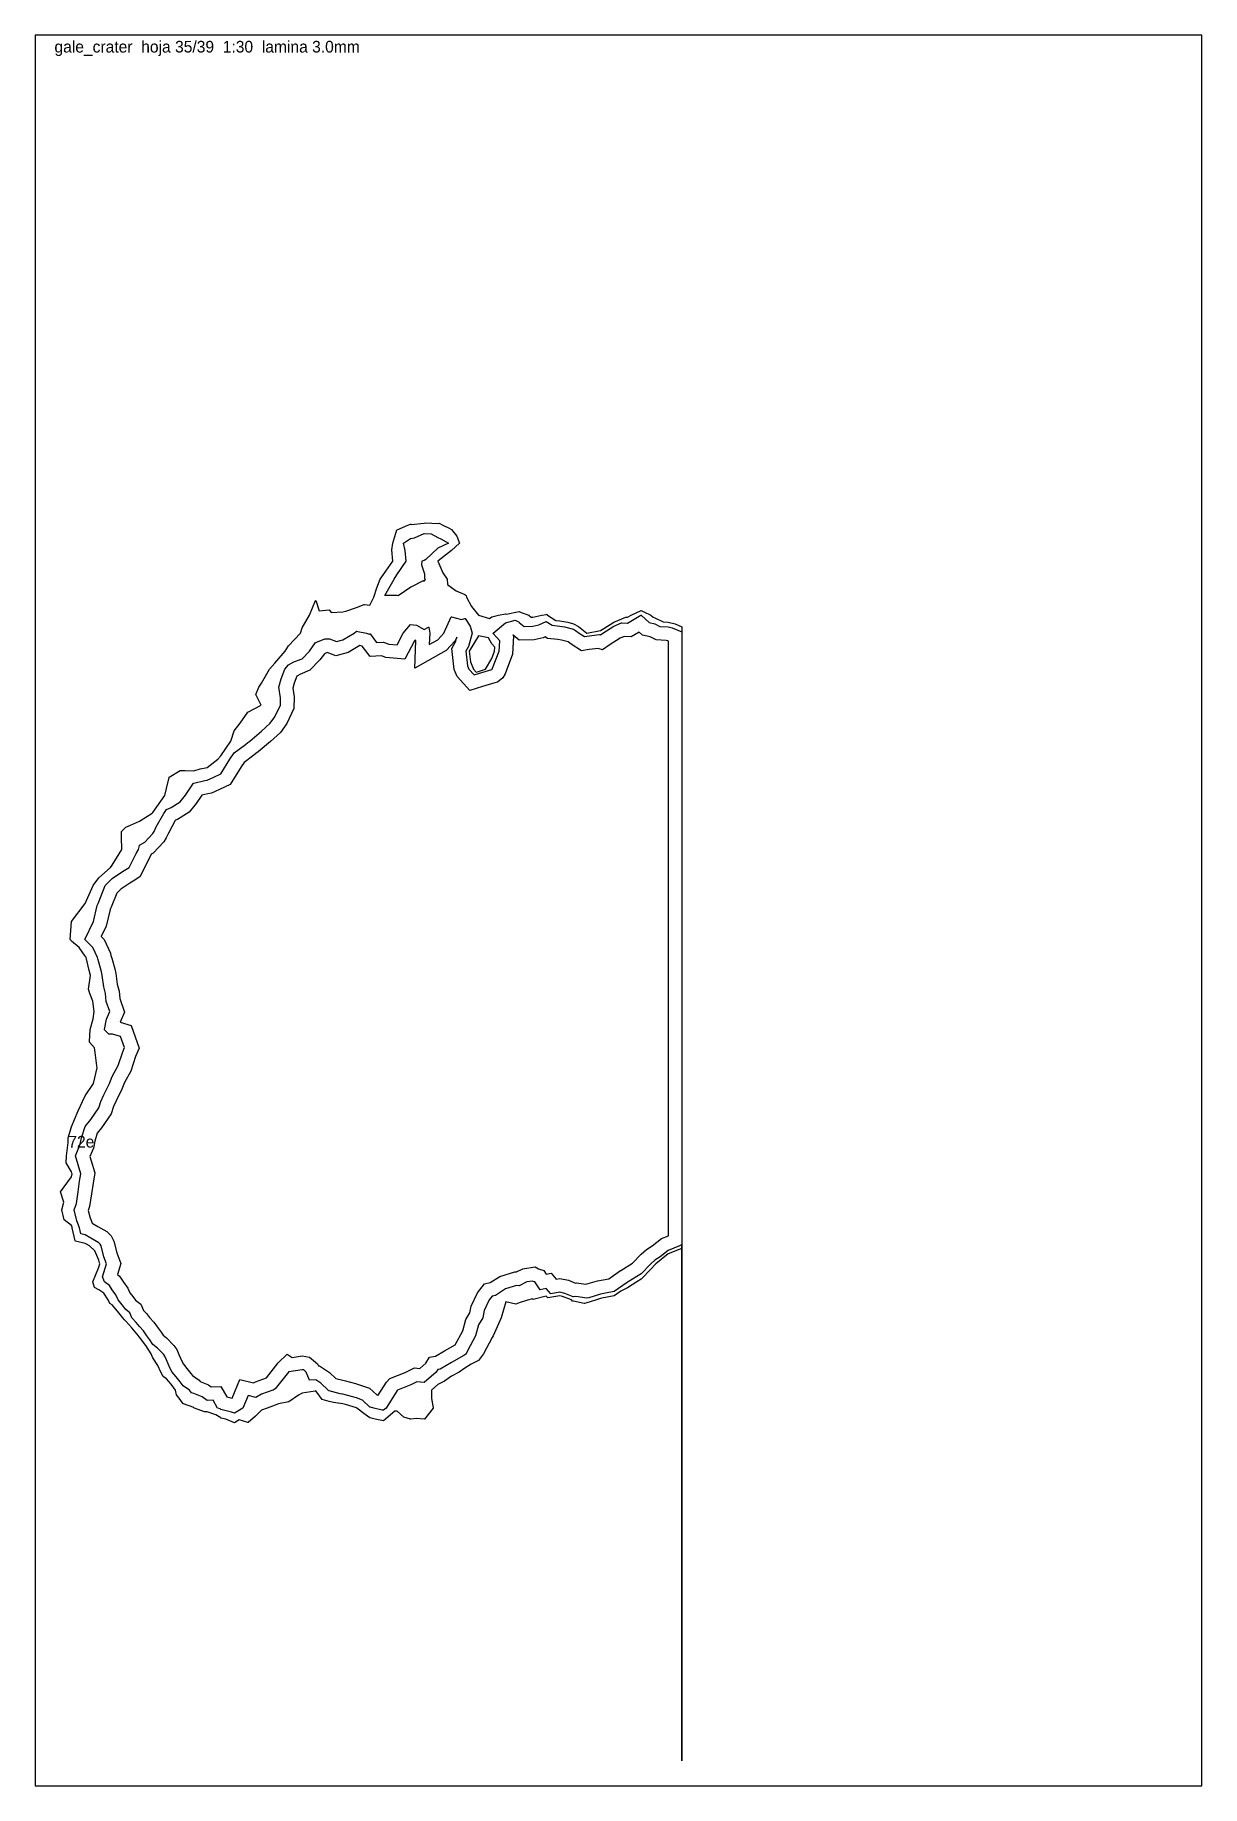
# Model space of a CAD drawing. Header units: millimetres. Extents: x 0 to 600, y 0 to 900.
import ezdxf
from ezdxf.enums import TextEntityAlignment as Align

# ---------------------------------------------------------------- set-up
doc = ezdxf.new("R2010")
doc.units = ezdxf.units.MM
for name, color, linetype in [('CORTE', 1, 'Continuous'), ('GRABADO', 5, 'Continuous'), ('HOJA', 8, 'Continuous')]:
    doc.layers.add(name, color=color, linetype=linetype)

msp = doc.modelspace()

# ---------------------------------------------------------------- linework, layer by layer
at = {"layer": 'CORTE'}
for points in [[(13.73, 296.15), (13.73, 296.18), (14.8, 300.12), (13.03, 305.4), (13.03, 305.41), (13.03, 305.43), (13.03, 305.44), (13.03, 305.45), (13.03, 305.45), (13.04, 305.46), (13.04, 305.47), (18.8, 313.12), (19.08, 314.68), (19, 314.93), (18.8, 315.59), (16.03, 320.22), (16.03, 320.23), (16.02, 320.23), (16.02, 320.24), (16.02, 320.25), (16.02, 320.26), (16.19, 323.95), (16.19, 323.95), (16.98, 330.8), (17.03, 333.21), (17.04, 333.22), (17.04, 333.23), (18.8, 338.76), (18.8, 338.76), (20.25, 342.5), (22.23, 347.05), (22.23, 347.05), (24.48, 351.76), (25.77, 354.73), (25.77, 354.73), (30.09, 361.02), (31.9, 369.14), (31.84, 370.24), (30.86, 377), (30.52, 379.48), (27.97, 382.36), (27.96, 382.36), (27.95, 382.38), (27.95, 382.39), (27.95, 382.4), (27.95, 382.4), (27.95, 382.41), (28.31, 388.78), (28.31, 388.79), (29.96, 394.36), (30.39, 398.03), (29.81, 403.39), (28.17, 407.26), (28.17, 407.27), (27.53, 409.62), (27.53, 409.63), (27.53, 409.64), (28.61, 416.55), (27.79, 419.22), (26.3, 425.79), (26.11, 426.21), (25.79, 426.52), (25.78, 426.53), (22.73, 430.96), (18.82, 434.18), (18.81, 434.19), (18.51, 434.62), (18.05, 435.02), (18.05, 435.02), (18.04, 435.03), (18.03, 435.04), (18.03, 435.05), (18.03, 435.06), (18.03, 435.08), (18.79, 444.34), (18.8, 444.35), (18.8, 444.35), (18.8, 444.36), (18.8, 444.37), (18.8, 444.37), (18.81, 444.38), (25.77, 453.63), (29.94, 462.89), (29.94, 462.89), (32.75, 466.74), (32.76, 466.74), (32.76, 466.75), (38.79, 472.17), (39.72, 473.3), (44.63, 481.4), (44.48, 487.72), (44.4, 490.64), (44.4, 490.65), (44.41, 490.66), (44.41, 490.67), (44.42, 490.68), (44.42, 490.69), (46.71, 492.78), (46.72, 492.79), (49.15, 493.93), (53.69, 495.98), (60.24, 499.96), (60.64, 500.44), (66.7, 509.19), (67.59, 512.76), (68.91, 518.44), (68.91, 518.45), (68.92, 518.46), (68.93, 518.48), (68.94, 518.48), (74.6, 521.91), (74.61, 521.92), (74.63, 521.92), (77.27, 521.99), (77.27, 521.99), (81.6, 521.78), (84.83, 522.8), (84.84, 522.8), (88.55, 523.42), (93.99, 527.74), (95.49, 529.49), (100.63, 536.98), (102.45, 542.28), (102.45, 542.28), (102.46, 542.29), (105.43, 546.25), (109.43, 551.9), (109.43, 551.9), (109.44, 551.91), (109.45, 551.91), (109.45, 551.92), (116.34, 555.5), (113.58, 560.96), (113.58, 560.97), (113.58, 560.97), (113.57, 560.99), (113.58, 561), (113.58, 561.01), (113.58, 561.01), (115.14, 564.75), (115.14, 564.76), (116.4, 566.82), (120.59, 574.02), (120.6, 574.03), (120.6, 574.03), (123.38, 577.05), (128.65, 583.29), (130.34, 585.97), (130.35, 585.98), (136.47, 592.54), (137.3, 595.26), (141.16, 601.8), (144.27, 609.27), (144.28, 609.27), (144.28, 609.28), (144.29, 609.29), (144.3, 609.3), (144.31, 609.3), (144.32, 609.31), (144.33, 609.31), (144.34, 609.31), (144.35, 609.31), (144.36, 609.31), (144.37, 609.31), (144.37, 609.31), (144.38, 609.3), (144.39, 609.3), (144.4, 609.29), (144.4, 609.28), (144.41, 609.27), (146.04, 604.02), (151.31, 604.47), (151.32, 604.47), (151.33, 604.47), (151.34, 604.47), (151.36, 604.46), (151.37, 604.45), (151.38, 604.44), (152.29, 603.09), (158.27, 603.48), (159.8, 603.88), (165.23, 605.74), (169.3, 607.25), (169.31, 607.25), (169.31, 607.25), (169.32, 607.25), (169.33, 607.25), (172.18, 606.99), (174.25, 611.05), (175.74, 615.81), (175.74, 615.81), (177.43, 620.32), (177.44, 620.32), (177.44, 620.32), (177.44, 620.33), (179.14, 622.63), (183.97, 629.57), (183.49, 635.34), (183.49, 635.35), (183.9, 638.82), (183.9, 638.82), (183.91, 638.83), (186.1, 645.65), (186.1, 645.66), (186.11, 645.67), (186.11, 645.68), (186.12, 645.68), (186.13, 645.69), (186.14, 645.69), (191.68, 648.14), (191.68, 648.14), (193.12, 648.52), (193.13, 648.52), (193.14, 648.52), (193.15, 648.52), (193.38, 648.45), (200.1, 649.13), (200.89, 649.18), (200.89, 649.18), (207.07, 648.92), (207.79, 649.11), (207.8, 649.11), (207.81, 649.11), (207.83, 649.11), (207.83, 649.11), (207.84, 649.11), (207.84, 649.11), (209.67, 648.14), (212.87, 646.53), (212.88, 646.53), (214.09, 645.86), (214.1, 645.85), (214.1, 645.85), (214.11, 645.84), (216.81, 642.45), (216.82, 642.44), (216.82, 642.43), (218.23, 638.83), (218.23, 638.82), (218.23, 638.82), (218.23, 638.81), (218.23, 638.79), (218.23, 638.78), (218.22, 638.77), (218.22, 638.76), (214.1, 634.99), (207.17, 629.52), (209.63, 623.62), (211.95, 620.33), (211.95, 620.32), (211.95, 620.32), (211.96, 620.31), (211.96, 620.3), (211.96, 620.29), (212.09, 617.63), (214.1, 615.96), (216.57, 614.39), (221.06, 612.34), (221.06, 612.33), (221.66, 611.86), (221.66, 611.85), (221.66, 611.85), (221.67, 611.84), (221.67, 611.83), (221.68, 611.82), (221.79, 611.05), (224.45, 606.28), (228.03, 601.84), (228.04, 601.84), (228.04, 601.84), (228.05, 601.84), (233.65, 600.12), (234.92, 600.97), (234.93, 600.97), (234.94, 600.98), (234.94, 600.98), (238.24, 601.84), (238.25, 601.84), (241.92, 602.51), (241.93, 602.51), (241.94, 602.51), (241.95, 602.51), (241.96, 602.51), (241.97, 602.5), (241.98, 602.49), (242.26, 602.26), (248.89, 603.64), (248.9, 603.64), (248.91, 603.64), (248.92, 603.64), (248.93, 603.64), (249.93, 603.16), (253.83, 601.84), (253.83, 601.83), (253.84, 601.83), (253.85, 601.82), (255.09, 600.77), (255.87, 600.79), (260.66, 601.84), (262.83, 602.22), (262.84, 602.22), (263.14, 602.24), (263.15, 602.24), (263.16, 602.24), (263.17, 602.24), (263.19, 602.23), (263.19, 602.22), (263.2, 602.22), (263.21, 602.21), (263.47, 601.82), (267.75, 599.05), (269.83, 598.85), (274, 598.12), (274.01, 598.12), (276.81, 597.35), (276.82, 597.35), (276.82, 597.34), (279.36, 595.94), (279.37, 595.94), (283.78, 592.59), (290.7, 593.92), (292.42, 594.87), (297.66, 598.18), (297.67, 598.18), (303.84, 600.77), (303.84, 600.77), (303.85, 600.77), (303.86, 600.77), (303.87, 600.77), (304.65, 600.76), (306.5, 601.83), (306.5, 601.83), (311.61, 604.19), (311.62, 604.19), (311.63, 604.2), (311.64, 604.2), (311.65, 604.2), (311.66, 604.2), (311.67, 604.19), (312.94, 603.52), (316.55, 601.83), (316.56, 601.82), (317.78, 600.69), (318.63, 600.51), (318.64, 600.51), (322.96, 598.33), (325.58, 598.15), (325.59, 598.15), (329.16, 597.31), (329.16, 597.31), (329.17, 597.31), (332.58, 595.84), (332.59, 595.84), (332.6, 595.83), (332.6, 595.83), (332.61, 595.82), (332.61, 595.82), (332.61, 595.81), (332.62, 595.8), (332.63, 595.79), (332.63, 595.78), (332.63, 595.78), (332.63, 13.38), (332.63, 13), (332.48, 13), (332.48, 276.21), (331.2, 275.74), (325.62, 273.53), (319.11, 268.33), (318.67, 267.79), (318.67, 267.79), (316.74, 265.78), (311.69, 260.49), (311.68, 260.49), (309.36, 259.06), (304.71, 256.09), (304.71, 256.09), (301.15, 254.33), (297.74, 252), (297.74, 252), (297.73, 251.99), (297.72, 251.99), (291.44, 250.71), (290.75, 250.6), (288.12, 249.79), (283.78, 248.36), (283.78, 248.35), (282.44, 248.02), (282.44, 248.02), (282.43, 248.02), (282.42, 248.02), (276.78, 249.21), (276.34, 249.2), (276.33, 249.2), (276.32, 249.2), (276.31, 249.2), (276.29, 249.21), (276.28, 249.23), (275.89, 249.8), (271.21, 251.67), (269.82, 251.95), (263.67, 250.87), (263.66, 250.87), (263.65, 250.87), (263.64, 250.87), (263.63, 250.88), (263.62, 250.88), (263.61, 250.89), (262.82, 251.83), (256.13, 250.1), (256.12, 250.09), (256.1, 250.09), (256.08, 250.1), (256.07, 250.1), (256.06, 250.11), (256.05, 250.12), (256.04, 250.13), (255.84, 250.43), (253.24, 249.79), (248.93, 248.29), (247.27, 247.59), (247.26, 247.59), (247.25, 247.58), (247.24, 247.58), (241.99, 248.8), (239.71, 240.58), (239.7, 240.57), (236.22, 232.89), (235.62, 231.31), (235.62, 231.3), (235.03, 230.44), (230.54, 222.04), (230.53, 222.04), (230.53, 222.04), (228.05, 218.75), (228.05, 218.74), (228.04, 218.73), (228.03, 218.73), (228.03, 218.72), (224.17, 216.89), (221.06, 214.76), (218.12, 212.76), (218.12, 212.76), (214.09, 210.63), (210.58, 208.09), (210.58, 208.09), (207.12, 206.32), (203.82, 203.53), (203.82, 199.14), (204.76, 194.31), (204.76, 194.31), (204.76, 194.3), (204.76, 194.29), (204.76, 194.28), (204.75, 194.27), (204.74, 194.26), (200.17, 188.48), (200.16, 188.48), (200.15, 188.47), (200.14, 188.46), (200.13, 188.46), (200.12, 188.46), (200.1, 188.46), (196.15, 188.97), (193.15, 188.49), (193.14, 188.49), (193.13, 188.49), (193.12, 188.49), (189.62, 189.58), (189.61, 189.58), (189.6, 189.59), (189.59, 189.59), (186.14, 192.72), (185.06, 192.72), (179.25, 187.77), (179.24, 187.77), (179.24, 187.77), (179.23, 187.76), (179.22, 187.76), (179.21, 187.76), (179.2, 187.76), (179.19, 187.76), (174.95, 188.61), (172.2, 189.24), (172.2, 189.24), (172.19, 189.24), (169.74, 190.99), (169.74, 190.99), (165.44, 194.24), (165.44, 194.24), (165.31, 194.36), (165.23, 194.39), (159.66, 196.09), (158.27, 196.48), (153.51, 197.15), (153.51, 197.15), (151.31, 197.71), (151.3, 197.71), (147.68, 198.7), (147.67, 198.7), (147.66, 198.71), (147.65, 198.71), (144.32, 203.13), (143.98, 202.98), (143.97, 202.97), (143.97, 202.97), (137.4, 201.95), (135.42, 200.85), (130.44, 197.51), (130.44, 197.51), (130.42, 197.5), (125.16, 196.49), (123.46, 195.78), (119.3, 194.23), (116.5, 193.21), (113.4, 190.1), (113.39, 190.1), (109.54, 186.79), (109.53, 186.78), (109.52, 186.78), (109.51, 186.78), (109.5, 186.78), (109.48, 186.78), (109.48, 186.78), (109.47, 186.78), (104.99, 188.22), (102.56, 186.72), (102.55, 186.72), (102.54, 186.72), (102.53, 186.71), (102.52, 186.71), (102.51, 186.71), (102.49, 186.72), (98.17, 188.48), (95.53, 189.14), (95.52, 189.14), (95.51, 189.15), (92.91, 190.77), (88.56, 192.24), (87.18, 192.38), (87.17, 192.39), (81.97, 194.23), (81.97, 194.23), (81.96, 194.23), (81.7, 194.41), (81.58, 194.46), (76.28, 196.44), (76.27, 196.45), (76.26, 196.45), (76.25, 196.46), (76.25, 196.47), (74.58, 198.68), (72.72, 201.05), (72.72, 201.06), (72.71, 201.07), (72.71, 201.08), (72.23, 203.53), (69.92, 206.59), (67.62, 209.34), (65.94, 210.53), (65.93, 210.54), (65.92, 210.55), (65.92, 210.55), (64.76, 212.78), (64.76, 212.78), (63.19, 216.19), (60.63, 220.04), (60.63, 220.04), (60.09, 221.34), (59.8, 222.05), (56.9, 226.33), (53.67, 230.69), (53.41, 230.93), (53.4, 230.94), (53.39, 230.95), (53.21, 231.3), (49.83, 235.45), (46.7, 238.85), (45.97, 239.58), (45.97, 239.58), (45.1, 240.55), (45.09, 240.55), (42.41, 244.13), (39.74, 247.36), (38.42, 248.04), (38.41, 248.05), (38.41, 248.06), (38.4, 248.07), (37.55, 249.83), (35.36, 253.27), (32.77, 255.09), (30.58, 256.14), (30.58, 256.14), (30.57, 256.15), (30.56, 256.15), (30.55, 256.17), (30.55, 256.18), (30.54, 256.19), (29.75, 259.11), (29.75, 259.12), (29.75, 259.13), (29.75, 259.14), (29.75, 259.15), (32.74, 266.6), (33.29, 268.38), (33.12, 268.86), (33.12, 268.86), (32.74, 270.24), (30.81, 275.03), (28, 277.58), (26.47, 278.46), (25.81, 278.86), (20.77, 280.12), (20.76, 280.12), (20.74, 280.13), (20.73, 280.14), (20.73, 280.14), (20.72, 280.15), (20.72, 280.16), (20.72, 280.17), (20.71, 280.17), (19.13, 286.88), (19.03, 287.18), (19.02, 287.19), (18.8, 288.09), (15, 291.03), (15, 291.03), (14.99, 291.04), (14.99, 291.04), (14.98, 291.05), (14.98, 291.07), (13.74, 296.15), (13.73, 296.15)], [(28.92, 321.27), (30.8, 315.11), (29.86, 309.85), (29.1, 304.42), (28.09, 297.78), (27.41, 295.81), (28.22, 292.5), (29.38, 289.3), (32.31, 287.54), (36.86, 284.92), (39.22, 282.85), (40.53, 280.02), (42.15, 274.05), (44.08, 268.55), (42.38, 262.91), (43.49, 262.13), (45.52, 258.93), (47.72, 255.89), (48.77, 253.55), (50.33, 251.67), (51.75, 249.78), (54.48, 247.63), (55.84, 244.39), (57.25, 242.86), (58.94, 240.78), (61.17, 238.41), (63.27, 235.37), (64.8, 233.29), (65.86, 231.73), (67.65, 230.29), (71.43, 226.48), (72.87, 224.31), (74.01, 221.82), (75.58, 218.05), (76.3, 216.76), (78.13, 214.58), (80.06, 212.03), (80.97, 210.94), (84.34, 208.66), (84.92, 207.91), (89.17, 206.15), (90.56, 205.23), (95.58, 205.42), (98.63, 200.01), (101.4, 199.31), (105.39, 208.9), (112.38, 207.14), (113.44, 207.81), (118.96, 209.72), (125.04, 217.46), (129.63, 221.94), (132.15, 220.19), (137.31, 221.02), (141.09, 220.48), (145.22, 217.07), (145.69, 215.94), (146.24, 215.98), (151.35, 212.51), (154.64, 209.42), (158.24, 208.52), (159.71, 208.31), (164.72, 206.9), (167.42, 206.08), (171.98, 204.47), (175.71, 201.06), (175.94, 200.99), (176.47, 200.87), (180.67, 207.63), (182.43, 209.46), (190.3, 212.53), (195.08, 214.98), (197.86, 214.66), (200.9, 217.34), (202.82, 220.45), (205.87, 220.99), (210.62, 223.7), (216.04, 226.8), (219.96, 233.96), (221.57, 239.81), (223.57, 243.15), (224.26, 246.63), (227.48, 253.5), (231.03, 258.07), (234.08, 258.74), (239, 261.87), (246.67, 264.24), (247.53, 264.19), (250.81, 265.8), (257.18, 266.81), (258.95, 265.81), (261.57, 264.93), (262.84, 263), (265.31, 263.64), (267.96, 260.52), (269.91, 260.86), (274.37, 259.96), (277.97, 258.53), (278.42, 258.56), (283.26, 257.87), (289.15, 259.7), (292.14, 260.17), (294.95, 260.75), (300.99, 264.88), (301.27, 265.02), (307.26, 268.7), (311.69, 273.34), (314.4, 275.82), (317.31, 277.64), (322.07, 281.44), (325.63, 282.85), (325.63, 588.51), (325.42, 588.6), (324.53, 588.81), (319.36, 589.17), (316.31, 590.7), (312.41, 591.51), (310.65, 593.14), (306.49, 590.73), (302.97, 590.78), (300.91, 589.91), (295.75, 586.66), (291.77, 584.05), (289.57, 584.75), (284.84, 584.13), (280.98, 583.42), (275.69, 586.83), (274.11, 588.03), (270.73, 588.97), (268.89, 589.29), (263.56, 589.81), (262.33, 590.6), (261.29, 590.1), (256.71, 589.1), (248.99, 588.9), (245.8, 591.6), (245.69, 591.57), (246.1, 591.11), (245.56, 581.77), (241.69, 571.7), (240.61, 569.54), (237.83, 567.3), (236.42, 567.09), (230.08, 565.11), (223.63, 563.06), (217.07, 570.23), (215.56, 573.96), (214.25, 584.75), (216.39, 588.36), (216.92, 590.44), (216.1, 588.61), (211.41, 583.6), (195.25, 574.51), (195.8, 588.84), (195.5, 589.01), (195.15, 588.6), (190.11, 579.19), (180.37, 580.06), (178.09, 580.92), (172.33, 580.62), (168.27, 585.88), (167, 586.14), (161.03, 582.66), (154.67, 580.82), (150.21, 582.53), (148.77, 581.96), (146.49, 578.79), (141.31, 573.46), (136.13, 571.39), (134.88, 570.7), (134.64, 570.41), (133.24, 566.82), (132.55, 564.35), (133.31, 559.85), (133.14, 553.79), (129.42, 546.05), (126.23, 541.56), (121.03, 536.89), (114.74, 531.5), (113.59, 530.67), (112.47, 529.81), (107.59, 526.09), (106.07, 523.88), (100.37, 514.77), (94.89, 512.11), (90.69, 510.35), (88.79, 509.92), (85.8, 509.24), (82.93, 505), (79.25, 500.57), (73.26, 496.84), (72.24, 496.36), (72.13, 496.21), (68.61, 489.8), (67.47, 487.36), (66.24, 485.35), (60.8, 479.51), (59.77, 478.92), (58.31, 476.12), (53.82, 467.36), (50.53, 465.16), (48.83, 464.08), (44.17, 461.05), (42.09, 458.96), (39.22, 451.77), (38.87, 450.96), (38.69, 450.51), (36.66, 442), (34.05, 436.58), (35.56, 435.11), (38.76, 428.03), (39.01, 426.93), (39.45, 425.49), (41.01, 420.09), (41.47, 417.66), (42.21, 412.16), (43.23, 408.54), (43.56, 404.69), (45.99, 397.76), (43.73, 392.56), (49.4, 390.82), (53.63, 379.19), (51.62, 374.87), (49.3, 367.5), (46.06, 361.67), (44.68, 358.16), (41.69, 352.23), (40.33, 349.2), (39.08, 345.49), (34.26, 338.34), (32.03, 335.61), (30.7, 331.49), (30.01, 327.89), (28.21, 323.58), (28.92, 321.27)], [(227.97, 572.88), (231.7, 574.05), (234.9, 579.54), (236.33, 583.26), (236.44, 585.28), (234.9, 587.01), (233.16, 590.11), (228.03, 591.21), (223.29, 583.23), (223.95, 577.79), (225.48, 574.02), (226.85, 572.52), (227.97, 572.88)]]:
    msp.add_lwpolyline(points, close=True, dxfattribs=at)
at = {"layer": 'GRABADO'}
for points in [[(207.11, 641.78), (208.7, 640.98), (212.66, 638.8), (207.12, 636.19), (200.91, 630.49), (200.15, 629.95), (198.94, 629.49), (198.77, 627.68), (200.18, 623.12), (200.32, 620.52), (200.67, 620.32), (200.14, 619.05), (199.56, 619.49), (193.18, 616.26), (186.8, 611.77), (186.16, 611.93), (179.8, 611.93), (184.72, 620.33), (186.11, 622.56), (190.9, 629.57), (190.3, 635.12), (189.39, 638.84), (193.11, 641.19), (195.12, 641.54), (200.1, 643.8), (203.69, 643.61), (207.11, 641.78)], [(20.78, 323.94), (20.78, 323.96), (20.79, 323.97), (23.27, 329.91), (23.9, 333.22), (23.9, 333.23), (25.77, 339.01), (25.78, 339.02), (25.78, 339.03), (28.63, 342.51), (32.75, 348.62), (33.8, 351.76), (33.8, 351.76), (35.36, 355.24), (35.37, 355.24), (38.28, 361.02), (39.72, 364.66), (42.83, 370.28), (45.08, 377.41), (45.08, 377.41), (46.06, 379.52), (44.01, 385.15), (39.77, 386.45), (38.03, 386.37), (38.03, 386.37), (38.02, 386.37), (38.01, 386.37), (38, 386.38), (37.99, 386.39), (37.98, 386.39), (37.98, 386.39), (35.76, 388.72), (35.75, 388.72), (35.74, 388.74), (35.74, 388.74), (35.74, 388.75), (35.73, 388.76), (35.73, 388.78), (36.81, 394.2), (36.82, 394.21), (38.47, 398.04), (36.66, 403.22), (36.66, 403.23), (36.31, 407.28), (35.34, 410.73), (35.34, 410.73), (34.55, 416.54), (34.19, 418.46), (32.74, 423.5), (32.24, 425.13), (32.09, 425.79), (29.73, 431.02), (25.79, 434.85), (25.79, 434.86), (25.78, 434.86), (25.73, 434.94), (25.64, 435.02), (25.63, 435.02), (25.62, 435.03), (25.62, 435.04), (25.61, 435.06), (25.61, 435.07), (25.61, 435.08), (25.61, 435.09), (25.61, 435.1), (25.77, 435.51), (25.77, 435.51), (30.03, 444.36), (32, 452.64), (32, 452.64), (32.4, 453.62), (32.74, 454.44), (36.12, 462.89), (36.13, 462.9), (36.13, 462.91), (39.73, 466.52), (39.74, 466.52), (39.74, 466.52), (45.05, 469.97), (45.05, 469.97), (46.71, 471.03), (48.42, 472.17), (52.09, 479.33), (53.17, 481.4), (53.65, 483.48), (53.65, 483.48), (53.66, 483.49), (53.66, 483.5), (53.67, 483.51), (53.68, 483.52), (53.69, 483.52), (56.4, 485.05), (60.64, 489.6), (61.29, 490.67), (62.36, 492.97), (62.36, 492.97), (66.19, 499.94), (66.19, 499.94), (67.61, 501.93), (67.62, 501.94), (67.63, 501.94), (67.63, 501.95), (69.92, 503), (74.59, 505.91), (77.32, 509.2), (81.55, 515.45), (81.55, 515.46), (81.56, 515.47), (81.56, 515.47), (81.58, 515.48), (81.59, 515.48), (87.25, 516.75), (88.56, 517.04), (92.01, 518.49), (95.5, 520.19), (100.21, 527.72), (102.46, 530.98), (102.46, 530.99), (102.47, 531), (108.22, 535.38), (109.42, 536.29), (109.42, 536.29), (110.4, 537), (116.41, 542.15), (120.98, 546.25), (123.37, 549.61), (126.18, 555.48), (126.3, 559.36), (125.39, 564.72), (125.39, 564.73), (126.58, 569.03), (126.59, 569.03), (128.53, 574.01), (128.53, 574.02), (130.34, 576.2), (130.35, 576.2), (130.36, 576.21), (133.14, 577.73), (137.33, 579.4), (141.11, 583.29), (144.29, 587.72), (144.3, 587.73), (144.3, 587.73), (144.31, 587.73), (144.31, 587.74), (149.04, 589.6), (149.05, 589.6), (149.07, 589.6), (151.32, 589.6), (151.33, 589.6), (151.33, 589.6), (151.34, 589.6), (154.99, 588.2), (158.26, 589.14), (164.12, 592.57), (165.21, 593.61), (165.21, 593.61), (165.22, 593.62), (165.23, 593.62), (165.25, 593.63), (165.25, 593.63), (165.26, 593.63), (165.27, 593.63), (165.96, 593.49), (170.47, 592.58), (170.47, 592.58), (171.86, 592.08), (172.21, 592.17), (172.22, 592.17), (172.24, 592.17), (172.25, 592.17), (172.25, 592.16), (172.26, 592.16), (172.26, 592.16), (172.27, 592.15), (172.28, 592.14), (172.29, 592.14), (175.63, 587.8), (179.2, 587.98), (179.21, 587.98), (179.22, 587.98), (181.94, 586.94), (186.13, 586.57), (189.33, 592.54), (189.33, 592.55), (189.34, 592.55), (193.08, 597.01), (193.09, 597.02), (193.1, 597.03), (193.1, 597.03), (193.11, 597.03), (193.12, 597.04), (193.13, 597.04), (193.13, 597.04), (193.14, 597.04), (196.19, 596.62), (196.19, 596.62), (196.2, 596.61), (196.21, 596.61), (196.21, 596.61), (200.11, 594.47), (202.37, 595.61), (202.37, 595.61), (202.38, 595.62), (202.38, 595.62), (202.39, 595.62), (202.4, 595.62), (202.41, 595.62), (202.42, 595.61), (202.43, 595.61), (202.43, 595.61), (202.45, 595.6), (202.45, 595.59), (202.46, 595.59), (202.46, 595.58), (202.47, 595.56), (202.95, 592.52), (202.95, 592.51), (202.95, 592.5), (202.73, 586.75), (207.03, 589.17), (210.19, 592.55), (213.98, 600.93), (213.99, 600.93), (213.99, 600.94), (213.99, 600.94), (214, 600.95), (214.01, 600.96), (214.02, 600.96), (214.03, 600.97), (214.04, 600.97), (214.06, 600.97), (214.06, 600.97), (214.07, 600.97), (219.28, 599.54), (221, 600.11), (221, 600.11), (221.02, 600.11), (221.03, 600.11), (221.04, 600.11), (221.05, 600.11), (221.06, 600.1), (221.07, 600.1), (221.08, 600.09), (223.81, 596.17), (223.81, 596.17), (223.82, 596.16), (223.82, 596.15), (224.69, 592.52), (224.7, 592.52), (224.7, 592.5), (222.91, 585.64), (222.91, 585.64), (222.91, 585.63), (221.48, 583.23), (222.39, 575.73), (223.09, 574.02), (225.77, 571.09), (227.97, 571.79), (234.85, 573.94), (234.86, 573.94), (234.87, 573.94), (234.93, 573.95), (235.03, 574.03), (235.28, 574.52), (238.64, 583.26), (238.95, 588.61), (235.5, 592.46), (235.5, 592.46), (235.5, 592.47), (235.49, 592.47), (235.49, 592.48), (235.49, 592.49), (235.49, 592.51), (235.49, 592.53), (235.5, 592.55), (235.51, 592.56), (241.88, 597.79), (241.89, 597.79), (241.91, 597.8), (246.88, 599.16), (246.89, 599.17), (246.9, 599.17), (246.91, 599.16), (246.92, 599.16), (246.92, 599.16), (248.94, 598.12), (248.95, 598.11), (248.95, 598.11), (251.48, 595.97), (255.87, 596.08), (259.01, 596.77), (262.82, 598.58), (262.84, 598.58), (262.85, 598.58), (262.86, 598.58), (262.86, 598.58), (262.87, 598.58), (262.88, 598.57), (265.91, 596.61), (269.83, 596.23), (272.26, 595.81), (272.26, 595.81), (276.81, 594.55), (276.82, 594.55), (277.88, 593.97), (277.88, 593.96), (279.71, 592.57), (282.44, 590.81), (283.74, 591.05), (283.74, 591.05), (290.21, 591.89), (290.22, 591.89), (290.23, 591.89), (290.72, 591.73), (291.96, 592.55), (291.96, 592.55), (297.66, 596.14), (297.67, 596.14), (301.6, 597.79), (301.61, 597.8), (301.62, 597.8), (301.63, 597.8), (304.65, 597.76), (311.53, 601.74), (311.54, 601.74), (311.55, 601.74), (311.63, 601.76), (311.64, 601.76), (311.65, 601.76), (311.67, 601.75), (311.68, 601.75), (311.68, 601.75), (311.69, 601.74), (315.74, 597.97), (318.63, 597.37), (318.64, 597.36), (321.25, 596.05), (325.58, 595.76), (325.59, 595.76), (327.63, 595.27), (327.63, 595.27), (327.64, 595.27), (332.58, 593.15), (332.59, 593.14), (332.6, 593.14), (332.6, 593.13), (332.61, 593.13), (332.62, 593.12), (332.62, 593.11), (332.63, 593.1), (332.63, 593.09), (332.63, 593.08), (332.63, 60.97), (332.63, 60.59), (332.48, 60.59), (332.48, 278.33), (331.33, 277.58), (331.32, 277.58), (325.62, 275.32), (321.36, 271.92), (321.36, 271.92), (318.66, 270.23), (316.58, 268.33), (311.69, 263.21), (311.69, 263.21), (304.94, 259.06), (304.71, 258.91), (304.53, 258.83), (297.74, 254.17), (297.74, 254.17), (297.72, 254.17), (297.72, 254.16), (293.39, 253.28), (293.39, 253.28), (290.75, 252.86), (284.68, 250.99), (283.78, 250.73), (283.77, 250.73), (283.76, 250.73), (283.75, 250.73), (283.75, 250.73), (278.1, 251.53), (276.79, 251.47), (276.78, 251.47), (276.76, 251.47), (272.38, 253.22), (269.82, 253.74), (265.22, 252.93), (265.21, 252.93), (265.19, 252.93), (265.18, 252.94), (265.17, 252.94), (265.16, 252.95), (265.15, 252.96), (262.82, 255.76), (259.8, 254.98), (259.79, 254.97), (259.77, 254.97), (259.74, 254.98), (259.73, 254.99), (259.72, 255), (259.72, 255.01), (257.06, 259.06), (256.09, 259.38), (256.09, 259.39), (255.86, 259.51), (252.95, 259.05), (248.94, 257.08), (248.93, 257.07), (248.92, 257.07), (248.91, 257.07), (248.9, 257.07), (247.5, 257.17), (241.97, 255.46), (236.79, 252.17), (236.78, 252.17), (236.77, 252.16), (236.77, 252.16), (235.01, 251.78), (233.49, 249.82), (230.96, 244.43), (230.2, 240.58), (230.19, 240.58), (230.19, 240.57), (228.06, 237.03), (226.5, 231.32), (226.49, 231.31), (222.32, 223.68), (221.61, 222.05), (221.61, 222.04), (221.6, 222.03), (221.59, 222.02), (221.06, 221.66), (220.51, 221.29), (220.51, 221.29), (214.09, 217.62), (208.28, 214.3), (208.27, 214.3), (208.27, 214.3), (208.26, 214.3), (207.13, 214.1), (206.31, 212.78), (206.3, 212.77), (200.16, 207.36), (200.16, 207.35), (200.15, 207.34), (200.14, 207.34), (200.13, 207.34), (200.11, 207.33), (200.11, 207.33), (196.39, 207.79), (193.17, 206.13), (193.17, 206.13), (186.41, 203.5), (186.23, 203.31), (180.6, 194.26), (180.59, 194.26), (180.59, 194.25), (180.59, 194.25), (179.25, 193.11), (179.24, 193.1), (179.22, 193.09), (179.21, 193.09), (179.19, 193.09), (178.45, 193.24), (178.45, 193.24), (174.14, 194.22), (174.13, 194.22), (172.57, 194.7), (172.21, 194.77), (172.21, 194.77), (172.2, 194.77), (172.19, 194.78), (172.18, 194.79), (168.31, 198.34), (165.23, 199.43), (162.75, 200.19), (158.27, 201.44), (156.89, 201.64), (156.89, 201.64), (151.31, 203.04), (151.3, 203.04), (151.02, 203.12), (151, 203.12), (150.99, 203.13), (150.98, 203.14), (150.98, 203.15), (150.7, 203.51), (146.96, 207.04), (144.32, 208.83), (141.23, 208.6), (141.22, 208.6), (141.21, 208.6), (141.2, 208.6), (141.19, 208.61), (141.18, 208.61), (141.17, 208.62), (141.16, 208.63), (141.16, 208.64), (141.15, 208.65), (139.43, 212.77), (138.15, 213.83), (137.37, 213.94), (130.47, 212.83), (130.47, 212.82), (130.46, 212.82), (130.45, 212.82), (130.44, 212.83), (130.44, 212.83), (130.43, 212.83), (130.42, 212.84), (130.42, 212.84), (130.41, 212.84), (130.4, 212.85), (130.38, 212.89), (130.26, 212.77), (123.49, 204.16), (123.48, 204.15), (123.47, 204.15), (123.47, 204.15), (122.37, 203.5), (122.36, 203.49), (122.35, 203.49), (116.49, 201.46), (113.59, 199.62), (113.58, 199.62), (113.56, 199.61), (113.56, 199.61), (113.55, 199.61), (113.54, 199.61), (113.53, 199.61), (109.53, 200.64), (106.88, 194.27), (106.88, 194.26), (106.87, 194.25), (106.86, 194.24), (102.55, 191.59), (102.54, 191.58), (102.53, 191.58), (102.51, 191.58), (102.5, 191.58), (100.97, 192.2), (95.53, 193.57), (95.52, 193.57), (95.51, 193.57), (95.18, 193.78), (93.85, 194.23), (93.84, 194.23), (93.83, 194.23), (93.83, 194.24), (93.82, 194.25), (93.81, 194.25), (93.81, 194.26), (91.58, 198.26), (88.58, 198.15), (88.57, 198.15), (88.56, 198.15), (88.54, 198.16), (85.87, 199.94), (81.58, 201.72), (80.54, 202.11), (80.53, 202.11), (80.52, 202.12), (80.51, 202.13), (79.47, 203.51), (76.24, 205.69), (76.24, 205.69), (76.23, 205.69), (74.58, 207.67), (72.65, 210.22), (70.5, 212.77), (70.5, 212.78), (69.27, 215), (69.26, 215.01), (67.6, 219.01), (66.73, 220.89), (65.98, 222.03), (62.95, 225.08), (60.65, 226.95), (60.64, 226.95), (60.63, 226.96), (59.09, 229.24), (57.57, 231.3), (55.7, 234), (53.67, 236.17), (51.95, 238.28), (49.86, 240.55), (49.85, 240.56), (48.72, 243.26), (46.71, 244.84), (46.7, 244.85), (46.7, 244.85), (44.83, 247.34), (42.78, 249.82), (42.77, 249.83), (41.63, 252.37), (39.72, 255), (38.32, 257.2), (35.67, 259.07), (35.66, 259.08), (35.65, 259.09), (35.65, 259.1), (34.7, 261.7), (34.7, 261.7), (34.7, 261.72), (34.7, 261.73), (34.7, 261.75), (36.72, 268.38), (35.46, 271.97), (33.93, 277.62), (33.48, 278.57), (32.77, 279.2), (28.76, 281.5), (28.76, 281.5), (25.81, 283.27), (23.57, 283.84), (23.56, 283.84), (23.55, 283.84), (23.54, 283.85), (23.53, 283.86), (23.52, 283.87), (23.51, 283.89), (22.81, 286.88), (21.5, 290.47), (21.5, 290.48), (20.13, 296.15), (20.13, 296.16), (20.13, 296.17), (20.13, 296.18), (20.13, 296.19), (21.26, 299.46), (22.18, 305.44), (22.95, 310.95), (22.95, 310.95), (23.61, 314.68), (22.23, 319.22), (20.79, 323.93), (20.78, 323.94)]]:
    msp.add_lwpolyline(points, close=True, dxfattribs=at)
at = {"layer": 'HOJA'}
msp.add_lwpolyline([(0, 0), (600, 0), (600, 900), (0, 900)], close=True, dxfattribs=at)

# ---------------------------------------------------------------- texts
at = {"layer": 'GRABADO'}
msp.add_text('72e', height=6, dxfattribs=at).set_placement((23.81, 331.15), align=Align.MIDDLE_CENTER)
at = {"layer": 'HOJA'}
msp.add_text('gale_crater  hoja 35/39  1:30  lamina 3.0mm', height=6, dxfattribs=at).set_placement((10, 891))

doc.saveas('drawing.dxf')
